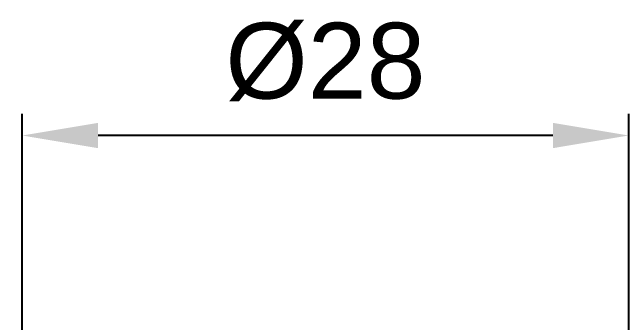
# Model space of a CAD drawing. Header units: millimetres. Extents: x 0 to 2023, y -35 to 289.
# Drawn here: x 1112.45 to 1140.91, y 171.81 to 186.13 of the extents above; entities that cross this region are included whole.
import ezdxf

# ---------------------------------------------------------------- set-up
doc = ezdxf.new("R2010")
doc.units = ezdxf.units.MM
doc.layers.add('AM_5', color=3, linetype='Continuous', lineweight=25)
doc.styles.get("Standard").update_dxf_attribs({"font": 'ARIAL.TTF'})
doc.dimstyles.new('AM_ISO$0', dxfattribs={"dimtxt": 3.5, "dimasz": 3.5, "dimexe": 1, "dimexo": 1, "dimgap": 1.5, "dimtad": 1, "dimdsep": 46, "dimtxsty": 'Standard', "dimcen": 0, "dimclrd": 256, "dimclre": 256, "dimclrt": 2, "dimadec": 0, "dimazin": 2, "dimtp": 0.1, "dimtm": 0.1, "dimtfac": 0.71, "dimtdec": 3, "dimtmove": 0, "dimatfit": 3, "dimfxl": 1, "dimlwd": -1, "dimlwe": -1, "dimarcsym": 1})

# ---------------------------------------------------------------- blocks, each defined once
blk = doc.blocks.new('*D50')
at = {"layer": 'AM_5', "linetype": 'ByBlock', "transparency": 16777216}
for p, q in [((1112.907, 169.448), (1112.907, 181.448)), ((1140.907, 169.448), (1140.907, 181.448)), ((1137.407, 180.448), (1116.407, 180.448))]:
    blk.add_line(p, q, dxfattribs=at)
at = {"layer": 'AM_5', "transparency": 16777216}
for points in [[(1116.407, 181.031), (1116.407, 179.864), (1112.907, 180.448)], [(1137.407, 181.031), (1137.407, 179.864), (1140.907, 180.448)]]:
    blk.add_solid(points, dxfattribs=at)
at = {"layer": 'Defpoints', "color": 0, "transparency": 16777216}
for p in [(1112.907, 180.448), (1112.907, 168.448), (1140.907, 168.448)]:
    blk.add_point(p, dxfattribs=at)
at = {"layer": 'AM_5', "color": 2, "transparency": 16777216, "insert": (1126.907, 183.833), "char_height": 3.5, "attachment_point": 5}
blk.add_mtext('%%c28', dxfattribs=at)
blk = doc.blocks.new('*D52')
at = {"layer": 'AM_5', "linetype": 'ByBlock', "transparency": 16777216}
for p, q in [((1100.907, 171.948), (1100.907, 175.448)), ((1111.907, 168.448), (1099.907, 168.448)), ((1100.907, 168.448), (1100.907, 161.448)), ((1115.057, 161.448), (1099.907, 161.448)), ((1100.907, 157.948), (1100.907, 154.448))]:
    blk.add_line(p, q, dxfattribs=at)
at = {"layer": 'AM_5', "transparency": 16777216}
for points in [[(1100.323, 171.948), (1101.49, 171.948), (1100.907, 168.448)], [(1100.323, 157.948), (1101.49, 157.948), (1100.907, 161.448)]]:
    blk.add_solid(points, dxfattribs=at)
at = {"layer": 'Defpoints', "color": 0, "transparency": 16777216}
for p in [(1112.907, 168.448), (1100.907, 161.448), (1116.057, 161.448)]:
    blk.add_point(p, dxfattribs=at)
at = {"layer": 'AM_5', "color": 2, "transparency": 16777216, "insert": (1097.657, 164.948), "char_height": 3.5, "attachment_point": 5, "rotation": 90}
blk.add_mtext('7', dxfattribs=at)

msp = doc.modelspace()

# ---------------------------------------------------------------- dimensions: what is measured, and where the dimension line sits
at = {"layer": 'AM_5'}
dim = msp.add_linear_dim(base=(1112.907, 180.448), p1=(1140.907, 168.448), p2=(1112.907, 168.448), text='%%c<>', dimstyle='AM_ISO$0', dxfattribs=at)
dim.commit()
dim.dimension.update_dxf_attribs({"geometry": '*D50', "text_midpoint": (1126.907, 183.833)})
dim = msp.add_linear_dim(base=(1100.907, 161.448), p1=(1112.907, 168.448), p2=(1116.057, 161.448), angle=90, dimstyle='AM_ISO$0', dxfattribs=at)
dim.commit()
dim.dimension.update_dxf_attribs({"geometry": '*D52', "text_midpoint": (1097.657, 164.948)})

doc.saveas('drawing.dxf')
